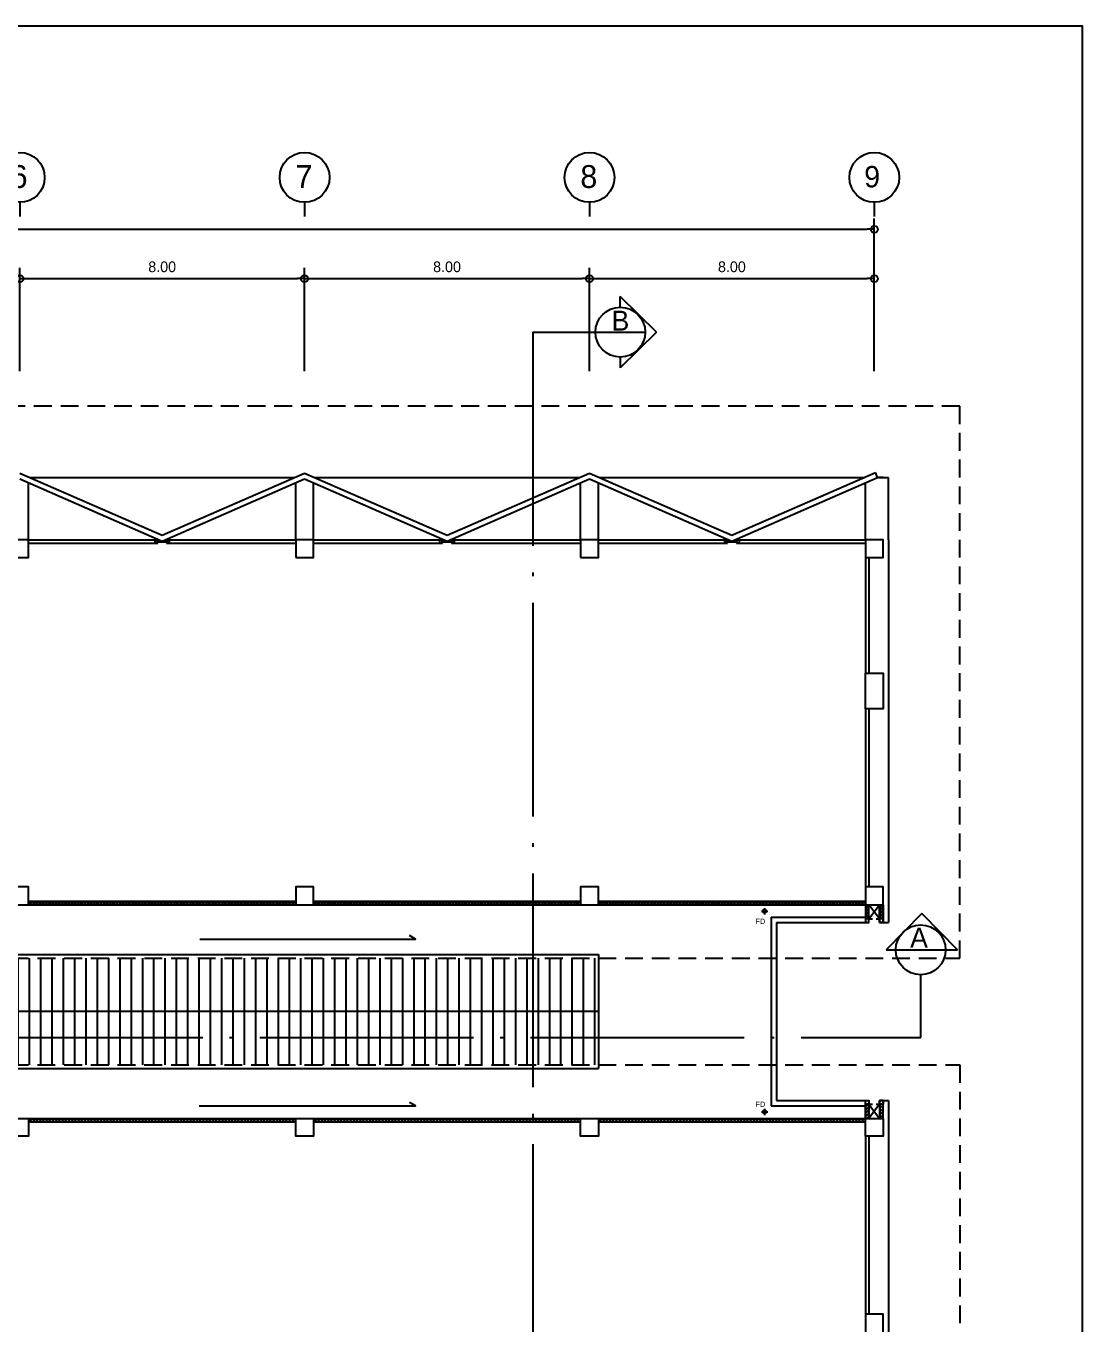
# Model space of a CAD drawing. Header units: millimetres. Extents: x -398 to 816, y -1 to 208.
# Drawn here: x 693.12 to 722.78, y 19.62 to 56.08 of the extents above; entities that cross this region are included whole.
import ezdxf
from ezdxf.enums import TextEntityAlignment as Align

# ---------------------------------------------------------------- set-up
doc = ezdxf.new("R2010")
doc.units = ezdxf.units.MM
for name, pattern in [('ACAD_ISO04W100', [30, 24, -3, 0, -3]), ('DASHED', [0.75, 0.5, -0.25]), ('HIDDEN', [9.525, 6.35, -3.175])]:
    doc.linetypes.add(name, pattern=pattern)
for name, color, linetype in [('AA_Column', 5, 'Continuous'), ('AA_Dim', 6, 'Continuous'), ('AA_Dim2', 6, 'Continuous'), ('AA_FD', 6, 'Continuous'), ('AA_Floor', 31, 'Continuous'), ('AA_Hatch', 8, 'Continuous'), ('AA_Roof', 6, 'Continuous'), ('AA_Wall', 1, 'Continuous'), ('AA_Window', 4, 'Continuous'), ('AC FCU', 221, 'Continuous')]:
    doc.layers.add(name, color=color, linetype=linetype)
doc.styles.add('E140', font='vit-s.shx', dxfattribs={"height": 3.2})
doc.styles.get("Standard").update_dxf_attribs({"font": 'vit-s.shx'})
doc.styles.add('style2', font='vit-s.shx', dxfattribs={"height": 3.2})
doc.styles.add('VIT-S', font='vit-s.shx')
doc.dimstyles.new('overall', dxfattribs={"dimtxt": 0.25, "dimasz": 0.15, "dimexe": 0.3, "dimexo": 0.3, "dimgap": 0.18, "dimtad": 1, "dimzin": 0, "dimdsep": 46, "dimtxsty": 'Standard', "dimblk": 'ORIGIN', "dimcen": 0.015, "dimclrd": 256, "dimclre": 256, "dimclrt": 2, "dimadec": 0, "dimazin": 0, "dimtfac": 1, "dimtofl": 0, "dimtmove": 0, "dimatfit": 3, "dimldrblk": 'OPEN90', "dimfxl": 0, "dimtolj": 1, "dimtzin": 0, "dimarcsym": 0})
pattern_1 = [(45, (-498.769, -475.90679), (-0.0449012806, 0.0449012806), [])]

# ---------------------------------------------------------------- blocks, each defined once
blk = doc.blocks.new('GRD-2')
at = {"layer": 'AA_Dim', "color": 1}
blk.add_line((0, -10.99), (0, -12.98), dxfattribs=at)
blk.add_circle((0, -7.49), 3.5, dxfattribs=at)
at = {"layer": 'AA_Dim', "color": 3, "style": 'E140'}
blk.add_attdef('GRID', text='', height=3.2, dxfattribs=at).set_placement((-0.09, -7.37), align=Align.MIDDLE)
blk = doc.blocks.new('_Origin')
at = {"layer": 'AA_Dim2', "color": 0, "lineweight": -2}
blk.add_line((0, 0), (-1, 0), dxfattribs=at)
blk.add_circle((0, 0), 0.5, dxfattribs=at)
blk = doc.blocks.new('*D203')
at = {"layer": 'AA_Dim', "color": 9, "lineweight": -2}
for p, q in [((656.947, 49.282), (656.947, 50.667)), ((657.147, 50.367), (716.747, 50.367)), ((716.947, 49.282), (716.947, 50.667))]:
    blk.add_line(p, q, dxfattribs=at)
at = {"layer": 'Defpoints', "color": 0}
for p in [(716.947, 50.367), (656.947, 48.982), (716.947, 48.982)]:
    blk.add_point(p, dxfattribs=at)
at = {"layer": 'AA_Dim', "color": 9, "lineweight": -2, "xscale": 0.2, "yscale": 0.2, "zscale": 0.2, "rotation": 180}
blk.add_blockref('_Origin', (656.947, 50.367), dxfattribs=at)
at = {"layer": 'AA_Dim', "color": 9, "lineweight": -2, "xscale": 0.2, "yscale": 0.2, "zscale": 0.2}
blk.add_blockref('_Origin', (716.947, 50.367), dxfattribs=at)
at = {"layer": 'AA_Dim', "color": 2, "insert": (686.947, 50.697), "char_height": 0.3, "attachment_point": 5}
blk.add_mtext('\\A1;60.00', dxfattribs=at)
blk = doc.blocks.new('_Open90')
at = {"layer": 'AA_Dim2', "color": 0, "lineweight": -2}
for p, q in [((0, 0), (-1, 0)), ((-0.5, 0.5), (0, 0)), ((0, 0), (-0.5, -0.5))]:
    blk.add_line(p, q, dxfattribs=at)
blk = doc.blocks.new('*D204')
at = {"layer": 'AA_Dim', "color": 9, "lineweight": -2}
for p, q in [((700.947, 46.68), (700.947, 49.282)), ((708.947, 46.38), (708.947, 49.282)), ((701.147, 48.982), (708.747, 48.982))]:
    blk.add_line(p, q, dxfattribs=at)
at = {"layer": 'Defpoints', "color": 0}
for p in [(708.947, 48.982), (700.947, 46.38), (708.947, 46.08)]:
    blk.add_point(p, dxfattribs=at)
at = {"layer": 'AA_Dim', "color": 9, "lineweight": -2, "xscale": 0.2, "yscale": 0.2, "zscale": 0.2, "rotation": 180}
blk.add_blockref('_Origin', (700.947, 48.982), dxfattribs=at)
at = {"layer": 'AA_Dim', "color": 9, "lineweight": -2, "xscale": 0.2, "yscale": 0.2, "zscale": 0.2}
blk.add_blockref('_Origin', (708.947, 48.982), dxfattribs=at)
at = {"layer": 'AA_Dim', "color": 2, "insert": (704.947, 49.312), "char_height": 0.3, "attachment_point": 5}
blk.add_mtext('\\A1;8.00', dxfattribs=at)
blk = doc.blocks.new('*D205')
at = {"layer": 'AA_Dim', "color": 9, "lineweight": -2}
for p, q in [((708.947, 46.38), (708.947, 49.282)), ((716.947, 46.38), (716.947, 49.282)), ((709.147, 48.982), (716.747, 48.982))]:
    blk.add_line(p, q, dxfattribs=at)
at = {"layer": 'Defpoints', "color": 0}
for p in [(716.947, 48.982), (708.947, 46.08), (716.947, 46.08)]:
    blk.add_point(p, dxfattribs=at)
at = {"layer": 'AA_Dim', "color": 9, "lineweight": -2, "xscale": 0.2, "yscale": 0.2, "zscale": 0.2, "rotation": 180}
blk.add_blockref('_Origin', (708.947, 48.982), dxfattribs=at)
at = {"layer": 'AA_Dim', "color": 9, "lineweight": -2, "xscale": 0.2, "yscale": 0.2, "zscale": 0.2}
blk.add_blockref('_Origin', (716.947, 48.982), dxfattribs=at)
at = {"layer": 'AA_Dim', "color": 2, "insert": (712.947, 49.312), "char_height": 0.3, "attachment_point": 5}
blk.add_mtext('\\A1;8.00', dxfattribs=at)
blk = doc.blocks.new('*D211')
at = {"layer": 'AA_Dim', "color": 9, "lineweight": -2}
for p, q in [((692.947, 46.38), (692.947, 49.282)), ((700.947, 46.38), (700.947, 49.282)), ((693.147, 48.982), (700.747, 48.982))]:
    blk.add_line(p, q, dxfattribs=at)
at = {"layer": 'Defpoints', "color": 0}
for p in [(700.947, 48.982), (692.947, 46.08), (700.947, 46.08)]:
    blk.add_point(p, dxfattribs=at)
at = {"layer": 'AA_Dim', "color": 9, "lineweight": -2, "xscale": 0.2, "yscale": 0.2, "zscale": 0.2, "rotation": 180}
blk.add_blockref('_Origin', (692.947, 48.982), dxfattribs=at)
at = {"layer": 'AA_Dim', "color": 9, "lineweight": -2, "xscale": 0.2, "yscale": 0.2, "zscale": 0.2}
blk.add_blockref('_Origin', (700.947, 48.982), dxfattribs=at)
at = {"layer": 'AA_Dim', "color": 2, "insert": (696.947, 49.312), "char_height": 0.3, "attachment_point": 5}
blk.add_mtext('\\A1;8.00', dxfattribs=at)

msp = doc.modelspace()

# ---------------------------------------------------------------- hatches: boundary and pattern name
at = {"layer": 'AA_Hatch'}
h = msp.add_hatch(dxfattribs=at)
h.set_pattern_fill('ANSI31', color=9, scale=0.02, style=0)
h.set_pattern_definition([(45, (-490.769, -469.80679), (-0.0449012806, 0.0449012806), [])])
h.paths.add_polyline_path([(700.697, 31.484), (693.197, 31.484), (693.197, 31.414), (700.697, 31.414)])
h = msp.add_hatch(dxfattribs=at)
h.set_pattern_fill('ANSI31', color=9, scale=0.02, style=0)
h.set_pattern_definition([(45, (-482.769, -469.80679), (-0.0449012806, 0.0449012806), [])])
h.paths.add_polyline_path([(708.697, 31.484), (701.197, 31.484), (701.197, 31.414), (708.697, 31.414)])
h = msp.add_hatch(dxfattribs=at)
h.set_pattern_fill('ANSI31', color=9, scale=0.02, style=0)
h.set_pattern_definition([(45, (-474.769, -469.80679), (-0.0449012806, 0.0449012806), [])])
h.paths.add_polyline_path([(716.697, 31.484), (709.197, 31.484), (709.197, 31.414), (716.697, 31.414)])
h = msp.add_hatch(dxfattribs=at)
h.set_pattern_fill('ANSI31', color=9, scale=0.02, style=0)
h.set_pattern_definition(pattern_1)
h.paths.add_polyline_path([(716.782, 30.999), (716.712, 30.999), (716.712, 31.399), (716.782, 31.399)])
h.paths.add_polyline_path([(717.182, 30.999), (717.112, 30.999), (717.112, 31.399), (717.182, 31.399)])
at = {"layer": 'AA_Hatch', "ltscale": 3}
h = msp.add_hatch(dxfattribs=at)
h.set_pattern_fill('ANSI31', color=9, scale=0.1, angle=45, style=0)
h.set_pattern_definition([(270, (2.66196, 156.59102), (-0.3175, -6e-17), [])])
h.paths.add_polyline_path([(709.197, 29.899), (709.197, 28.399), (692.697, 28.399), (692.697, 29.899)])
h = msp.add_hatch(dxfattribs=at)
h.set_pattern_fill('ANSI31', color=9, scale=0.1, angle=45, style=0)
h.set_pattern_definition([(90, (2.66196, -99.79314), (-0.3175, 6e-17), [])])
h.paths.add_polyline_path([(709.197, 26.899), (709.197, 28.399), (692.697, 28.399), (692.697, 26.899)])
at = {"layer": 'AA_Hatch'}
h = msp.add_hatch(dxfattribs=at)
h.set_pattern_fill('ANSI31', color=9, scale=0.02, style=0)
h.set_pattern_definition(pattern_1)
h.paths.add_polyline_path([(716.782, 25.799), (716.712, 25.799), (716.712, 25.399), (716.782, 25.399)])
h.paths.add_polyline_path([(717.182, 25.799), (717.112, 25.799), (717.112, 25.399), (717.182, 25.399)])
h = msp.add_hatch(dxfattribs=at)
h.set_pattern_fill('ANSI31', color=9, scale=0.02, style=0)
h.set_pattern_definition([(45, (-490.769, -475.90679), (-0.0449012806, 0.0449012806), [])])
h.paths.add_polyline_path([(700.697, 25.384), (693.197, 25.384), (693.197, 25.314), (700.697, 25.314)])
h = msp.add_hatch(dxfattribs=at)
h.set_pattern_fill('ANSI31', color=9, scale=0.02, style=0)
h.set_pattern_definition([(45, (-482.769, -475.90679), (-0.0449012806, 0.0449012806), [])])
h.paths.add_polyline_path([(708.697, 25.384), (701.197, 25.384), (701.197, 25.314), (708.697, 25.314)])
h = msp.add_hatch(dxfattribs=at)
h.set_pattern_fill('ANSI31', color=9, scale=0.02, style=0)
h.set_pattern_definition([(45, (-474.769, -475.90679), (-0.0449012806, 0.0449012806), [])])
h.paths.add_polyline_path([(716.697, 25.384), (709.197, 25.384), (709.197, 25.314), (716.697, 25.314)])

# ---------------------------------------------------------------- linework, layer by layer
at = {"layer": 'AA_Column', "color": 9}
for points in [[(692.697, 41.149), (693.197, 41.149), (693.197, 41.649), (692.697, 41.649)], [(700.697, 41.149), (701.197, 41.149), (701.197, 41.649), (700.697, 41.649)], [(708.697, 41.149), (709.197, 41.149), (709.197, 41.649), (708.697, 41.649)], [(716.697, 41.149), (717.197, 41.149), (717.197, 41.649), (716.697, 41.649)], [(716.697, 37.899), (717.197, 37.899), (717.197, 36.899), (716.697, 36.899)], [(692.697, 31.399), (693.197, 31.399), (693.197, 31.899), (692.697, 31.899)], [(700.697, 31.399), (701.197, 31.399), (701.197, 31.899), (700.697, 31.899)], [(708.697, 31.399), (709.197, 31.399), (709.197, 31.899), (708.697, 31.899)], [(716.697, 31.399), (717.197, 31.399), (717.197, 31.899), (716.697, 31.899)], [(692.697, 25.399), (693.197, 25.399), (693.197, 24.899), (692.697, 24.899)], [(700.697, 25.399), (701.197, 25.399), (701.197, 24.899), (700.697, 24.899)], [(708.697, 25.399), (709.197, 25.399), (709.197, 24.899), (708.697, 24.899)], [(716.697, 25.399), (717.197, 25.399), (717.197, 24.899), (716.697, 24.899)], [(716.697, 18.899), (717.197, 18.899), (717.197, 19.899), (716.697, 19.899)]]:
    msp.add_lwpolyline(points, close=True, dxfattribs=at)
at = {"layer": 'AA_Dim', "color": 1}
msp.add_line((716.947, 51.125), (716.947, 50.727), dxfattribs=at)
msp.add_circle((716.947, 51.825), 0.7, dxfattribs=at)
at = {"layer": 'AA_FD', "color": 6}
for p, q in [((713.776, 31.219), (713.954, 31.219)), ((713.863, 31.219), (713.801, 31.219)), ((713.863, 31.305), (713.863, 31.127)), ((713.863, 31.219), (713.863, 31.28)), ((713.776, 25.583), (713.954, 25.583)), ((713.863, 25.583), (713.801, 25.583)), ((713.863, 25.669), (713.863, 25.491)), ((713.863, 25.583), (713.863, 25.644))]:
    msp.add_line(p, q, dxfattribs=at)
for points in [[(698.003, 30.436), (704.063, 30.436), (703.894, 30.537)], [(697.987, 25.748), (704.063, 25.748), (703.894, 25.849)]]:
    msp.add_lwpolyline(points, dxfattribs=at)
for centre in [(713.863, 31.219), (713.863, 25.583)]:
    msp.add_circle(centre, 0.05, dxfattribs=at)
at = {"layer": 'AA_Floor', "color": 9}
for p, q in [((717.197, 31.399), (717.197, 31.049)), ((717.197, 25.399), (717.197, 25.749))]:
    msp.add_line(p, q, dxfattribs=at)
at = {"layer": 'AA_Roof', "color": 9, "linetype": 'DASHED'}
for points in [[(685.197, 29.899), (719.347, 29.899), (719.347, 45.399), (682.697, 45.399)], [(685.196, 26.899), (719.347, 26.899), (719.347, 11.399), (682.697, 11.399), (682.697, 18.899)]]:
    msp.add_lwpolyline(points, dxfattribs=at)
at = {"layer": 'AA_Wall', "color": 9}
for p, q in [((692.947, 43.522), (696.947, 41.775)), ((693.228, 43.399), (700.666, 43.399)), ((696.947, 41.775), (700.947, 43.522)), ((700.947, 43.522), (704.947, 41.775)), ((701.228, 43.399), (708.666, 43.399)), ((704.947, 41.775), (708.947, 43.522)), ((708.947, 43.522), (712.947, 41.775)), ((709.228, 43.399), (716.666, 43.399)), ((712.947, 41.775), (716.98, 43.536)), ((712.947, 41.611), (717.04, 43.399)), ((717.04, 43.399), (716.98, 43.536)), ((717.197, 43.399), (717.04, 43.399)), ((717.04, 43.399), (717.347, 43.399)), ((717.347, 41.649), (717.347, 43.399)), ((692.947, 43.358), (696.947, 41.611)), ((693.197, 41.649), (693.197, 43.249)), ((696.947, 41.611), (700.947, 43.358)), ((700.697, 41.649), (700.697, 43.249)), ((700.947, 43.358), (704.947, 41.611)), ((701.197, 41.649), (701.197, 43.249)), ((704.947, 41.611), (708.947, 43.358)), ((708.697, 41.649), (708.697, 43.249)), ((708.947, 43.358), (712.947, 41.611)), ((709.197, 41.649), (709.197, 43.249)), ((709.197, 41.649), (709.197, 43.249)), ((716.697, 41.649), (716.697, 43.249)), ((716.697, 41.649), (716.697, 43.249)), ((693.197, 41.649), (696.797, 41.649)), ((696.822, 41.649), (696.797, 41.649)), ((696.797, 41.649), (696.797, 41.549)), ((696.822, 41.611), (696.822, 41.649)), ((696.822, 41.611), (697.072, 41.611)), ((696.822, 41.549), (696.822, 41.586)), ((696.822, 41.586), (697.072, 41.586)), ((697.072, 41.649), (697.072, 41.611)), ((697.097, 41.649), (697.072, 41.649)), ((697.072, 41.586), (697.072, 41.549)), ((697.097, 41.549), (697.097, 41.649)), ((697.097, 41.649), (700.697, 41.649)), ((701.197, 41.649), (704.797, 41.649)), ((704.797, 41.649), (704.797, 41.549)), ((704.822, 41.649), (704.797, 41.649)), ((704.822, 41.611), (704.822, 41.649)), ((704.822, 41.611), (705.072, 41.611)), ((704.822, 41.586), (705.072, 41.586)), ((704.822, 41.549), (704.822, 41.586)), ((705.097, 41.649), (705.072, 41.649)), ((705.072, 41.649), (705.072, 41.611)), ((705.072, 41.586), (705.072, 41.549)), ((705.097, 41.549), (705.097, 41.649)), ((705.097, 41.649), (708.697, 41.649)), ((709.197, 41.649), (712.797, 41.649)), ((712.822, 41.649), (712.797, 41.649)), ((712.797, 41.649), (712.797, 41.549)), ((712.822, 41.611), (712.822, 41.649)), ((712.822, 41.611), (713.072, 41.611)), ((712.822, 41.549), (712.822, 41.586)), ((712.822, 41.586), (713.072, 41.586)), ((713.072, 41.649), (713.072, 41.611)), ((713.097, 41.649), (713.072, 41.649)), ((713.072, 41.586), (713.072, 41.549)), ((713.097, 41.549), (713.097, 41.649)), ((713.097, 41.649), (716.697, 41.649)), ((717.347, 41.649), (717.347, 30.899)), ((693.197, 41.549), (696.797, 41.549)), ((696.797, 41.549), (696.822, 41.549)), ((697.072, 41.549), (697.097, 41.549)), ((697.097, 41.549), (700.697, 41.549)), ((701.197, 41.549), (704.797, 41.549)), ((704.797, 41.549), (704.822, 41.549)), ((705.072, 41.549), (705.097, 41.549)), ((705.097, 41.549), (708.697, 41.549)), ((709.197, 41.549), (712.797, 41.549)), ((712.797, 41.549), (712.822, 41.549)), ((713.072, 41.549), (713.097, 41.549)), ((713.097, 41.549), (716.697, 41.549)), ((716.697, 41.149), (716.697, 37.899)), ((716.797, 41.149), (716.797, 37.899)), ((716.697, 36.899), (716.697, 31.899)), ((716.797, 36.899), (716.797, 31.899)), ((693.197, 31.499), (700.697, 31.499)), ((693.197, 31.484), (700.697, 31.484)), ((693.197, 31.414), (700.697, 31.414)), ((693.197, 31.399), (700.697, 31.399)), ((701.197, 31.499), (708.697, 31.499)), ((701.197, 31.484), (708.697, 31.484)), ((701.197, 31.414), (708.697, 31.414)), ((701.197, 31.399), (708.697, 31.399)), ((709.197, 31.499), (716.697, 31.499)), ((709.197, 31.484), (716.697, 31.484)), ((709.197, 31.414), (716.697, 31.414)), ((709.197, 31.399), (716.697, 31.399)), ((716.697, 31.399), (716.697, 30.899)), ((716.712, 31.399), (716.712, 30.999)), ((716.782, 30.999), (716.782, 31.399)), ((717.097, 30.999), (716.797, 31.399)), ((716.797, 30.999), (717.097, 31.399)), ((716.797, 30.899), (716.797, 31.399)), ((717.097, 30.899), (717.097, 31.399)), ((717.112, 31.399), (717.112, 30.999)), ((717.182, 30.999), (717.182, 31.399)), ((717.197, 31.399), (717.197, 30.899)), ((717.197, 31.399), (717.197, 30.899)), ((714.047, 31.049), (714.047, 25.749)), ((714.047, 31.049), (716.697, 31.049)), ((714.197, 30.899), (714.197, 25.899)), ((714.197, 30.899), (716.697, 30.899)), ((716.697, 30.899), (716.797, 30.899)), ((717.197, 30.899), (717.097, 30.899)), ((717.197, 30.899), (717.347, 30.899)), ((714.197, 25.899), (716.697, 25.899)), ((716.697, 25.899), (716.797, 25.899)), ((716.697, 25.399), (716.697, 25.899)), ((716.797, 25.899), (716.797, 25.399)), ((717.197, 25.899), (717.097, 25.899)), ((717.097, 25.899), (717.097, 25.399)), ((717.197, 25.899), (717.347, 25.899)), ((717.197, 25.399), (717.197, 25.899)), ((717.347, 25.899), (717.347, 15.149)), ((714.047, 25.749), (716.697, 25.749)), ((716.712, 25.399), (716.712, 25.799)), ((716.782, 25.799), (716.782, 25.399)), ((716.797, 25.799), (717.097, 25.399)), ((717.097, 25.799), (716.797, 25.399)), ((717.112, 25.399), (717.112, 25.799)), ((717.182, 25.799), (717.182, 25.399)), ((693.197, 25.399), (700.697, 25.399)), ((693.197, 25.384), (700.697, 25.384)), ((693.197, 25.314), (700.697, 25.314)), ((693.197, 25.299), (700.697, 25.299)), ((701.197, 25.399), (708.697, 25.399)), ((701.197, 25.384), (708.697, 25.384)), ((701.197, 25.314), (708.697, 25.314)), ((701.197, 25.299), (708.697, 25.299)), ((709.197, 25.399), (716.697, 25.399)), ((709.197, 25.384), (716.697, 25.384)), ((709.197, 25.314), (716.697, 25.314)), ((709.197, 25.299), (716.697, 25.299)), ((716.697, 24.899), (716.697, 19.899)), ((716.797, 24.899), (716.797, 19.899))]:
    msp.add_line(p, q, dxfattribs=at)
at = {"layer": 'AA_Wall', "color": 9, "linetype": 'HIDDEN', "ltscale": 0.01}
for p, q in [((716.797, 30.999), (717.097, 30.999)), ((716.797, 25.799), (717.097, 25.799))]:
    msp.add_line(p, q, dxfattribs=at)
at = {"layer": 'AA_Wall', "color": 9}
for points in [[(716.697, 30.899), (716.797, 30.899), (716.797, 30.999), (716.697, 30.999)], [(717.097, 30.899), (717.197, 30.899), (717.197, 30.999), (717.097, 30.999)], [(716.697, 25.899), (716.797, 25.899), (716.797, 25.799), (716.697, 25.799)], [(717.097, 25.899), (717.197, 25.899), (717.197, 25.799), (717.097, 25.799)]]:
    msp.add_lwpolyline(points, close=True, dxfattribs=at)
at = {"layer": 'AA_Window', "color": 9}
for p, q in [((692.697, 29.999), (709.197, 29.999)), ((709.197, 29.999), (709.197, 26.799)), ((709.197, 28.399), (692.697, 28.399)), ((692.697, 26.799), (709.197, 26.799))]:
    msp.add_line(p, q, dxfattribs=at)
for points in [[(696.747, 41.549), (696.747, 41.649), (696.797, 41.649), (696.797, 41.549)], [(697.097, 41.549), (697.097, 41.649), (697.147, 41.649), (697.147, 41.549)], [(704.747, 41.549), (704.747, 41.649), (704.797, 41.649), (704.797, 41.549)], [(705.097, 41.549), (705.097, 41.649), (705.147, 41.649), (705.147, 41.549)], [(712.747, 41.549), (712.747, 41.649), (712.797, 41.649), (712.797, 41.549)], [(713.097, 41.549), (713.097, 41.649), (713.147, 41.649), (713.147, 41.549)]]:
    msp.add_lwpolyline(points, close=True, dxfattribs=at)
at = {"layer": 'AC FCU', "color": 5}
for p, q in [((709.814, 48.177), (709.814, 48.477)), ((710.833, 47.477), (709.814, 48.477)), ((707.353, 47.477), (710.514, 47.477)), ((710.833, 47.477), (709.814, 46.477)), ((709.814, 46.777), (709.814, 46.477)), ((718.279, 31.152), (717.279, 30.134)), ((718.279, 31.152), (719.279, 30.134)), ((717.279, 30.134), (719.279, 30.134)), ((718.249, 27.673), (718.249, 29.434))]:
    msp.add_line(p, q, dxfattribs=at)
at = {"layer": 'AC FCU', "color": 5, "linetype": 'ACAD_ISO04W100', "ltscale": 0.25}
for p, q in [((707.353, 47.477), (707.353, 10.104)), ((654.089, 27.673), (718.249, 27.673))]:
    msp.add_line(p, q, dxfattribs=at)
at = {"layer": 'AC FCU', "color": 8}
msp.add_lwpolyline([(645.34, 56.078), (722.781, 56.078), (722.781, 0), (645.34, 0)], close=True, dxfattribs=at)
at = {"layer": 'AC FCU', "color": 5}
for centre in [(709.814, 47.477), (718.249, 30.134)]:
    msp.add_circle(centre, 0.7, dxfattribs=at)

# ---------------------------------------------------------------- block references
at = {"layer": 'AA_FD', "xscale": 0.2000000000000455, "yscale": 0.2000000000000455, "zscale": 0.2}
for p, values in [((692.947, 53.323), {'GRID': '6'}), ((700.947, 53.323), {'GRID': '7'}), ((708.947, 53.323), {'GRID': '8'})]:
    msp.add_blockref('GRD-2', p, dxfattribs=at).add_auto_attribs(values)

# ---------------------------------------------------------------- texts
at = {"layer": 'AA_Dim', "color": 3, "style": 'VIT-S'}
msp.add_text('9', height=0.6, dxfattribs=at).set_placement((716.663, 51.545))
at = {"layer": 'AA_FD', "color": 2, "style": 'style2'}
for p in [(713.608, 30.858), (713.608, 25.719)]:
    msp.add_text('FD', height=0.15, dxfattribs=at).set_placement(p)
at = {"layer": 'AC FCU', "style": 'style2'}
for s, p in [('B', (709.567, 47.522)), ('B', (709.567, 47.522)), ('A', (717.953, 30.194))]:
    msp.add_text(s, height=0.56, dxfattribs=at).set_placement(p)

# ---------------------------------------------------------------- dimensions: what is measured, and where the dimension line sits
at = {"layer": 'AA_Dim'}
for base, p1, p2, picture, middle in [((716.947, 50.367), (656.947, 48.982), (716.947, 48.982), '*D203', (686.947, 50.697)), ((700.947, 48.982), (692.947, 46.08), (700.947, 46.08), '*D211', (696.947, 49.312)), ((708.947, 48.982), (700.947, 46.38), (708.947, 46.08), '*D204', (704.947, 49.312)), ((716.947, 48.982), (708.947, 46.08), (716.947, 46.08), '*D205', (712.947, 49.312))]:
    dim = msp.add_linear_dim(base=base, p1=p1, p2=p2, dimstyle='overall', override={"dimtxt": 0.3, "dimasz": 0.2, "dimclrd": 9, "dimclre": 9}, dxfattribs=at)
    dim.commit()
    dim.dimension.update_dxf_attribs({"geometry": picture, "text_midpoint": middle})

doc.saveas('drawing.dxf')
